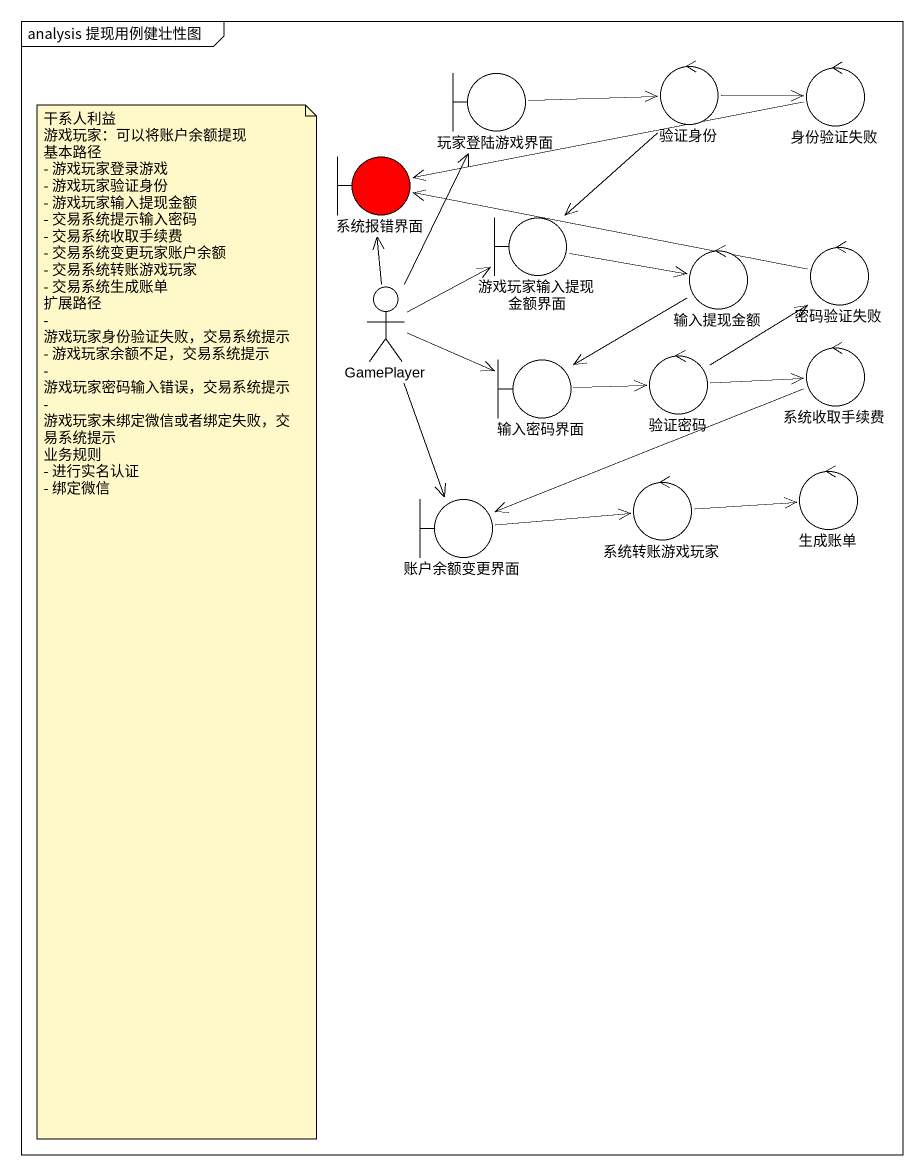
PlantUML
@startuml
mainframe analysis 提现用例健壮性图
boundary 玩家登陆游戏界面
control 验证身份
control 身份验证失败
boundary 系统报错界面 #FF0000
boundary 游戏玩家输入提现金额界面
control 输入提现金额
control 密码验证失败
actor GamePlayer
boundary 输入密码界面
control 验证密码
control 系统收取手续费
boundary 账户余额变更界面
control 系统转账游戏玩家
control 生成账单
玩家登陆游戏界面 -right-> 验证身份
验证身份 -right-> 身份验证失败
验证身份 --> 游戏玩家输入提现金额界面
身份验证失败 -left-> 系统报错界面
游戏玩家输入提现金额界面 -right-> 输入提现金额
输入提现金额 --> 输入密码界面
密码验证失败 -left-> 系统报错界面
GamePlayer -up-> 玩家登陆游戏界面
GamePlayer -up-> 系统报错界面
GamePlayer -right-> 游戏玩家输入提现金额界面
GamePlayer -right-> 输入密码界面
GamePlayer --> 账户余额变更界面
输入密码界面 -right-> 验证密码
验证密码 -up-> 密码验证失败
验证密码 -right-> 系统收取手续费
系统收取手续费 -left-> 账户余额变更界面
账户余额变更界面 -right-> 系统转账游戏玩家
系统转账游戏玩家 -right-> 生成账单
note as N1
  干系人利益
  游戏玩家：可以将账户余额提现
  基本路径
  - 游戏玩家登录游戏
  - 游戏玩家验证身份
  - 游戏玩家输入提现金额
  - 交易系统提示输入密码
  - 交易系统收取手续费
  - 交易系统变更玩家账户余额
  - 交易系统转账游戏玩家
  - 交易系统生成账单
  扩展路径
  - 游戏玩家身份验证失败，交易系统提示
  - 游戏玩家余额不足，交易系统提示
  - 游戏玩家密码输入错误，交易系统提示
  - 游戏玩家未绑定微信或者绑定失败，交易系统提示
  业务规则
  - 进行实名认证
  - 绑定微信
end note
@enduml
